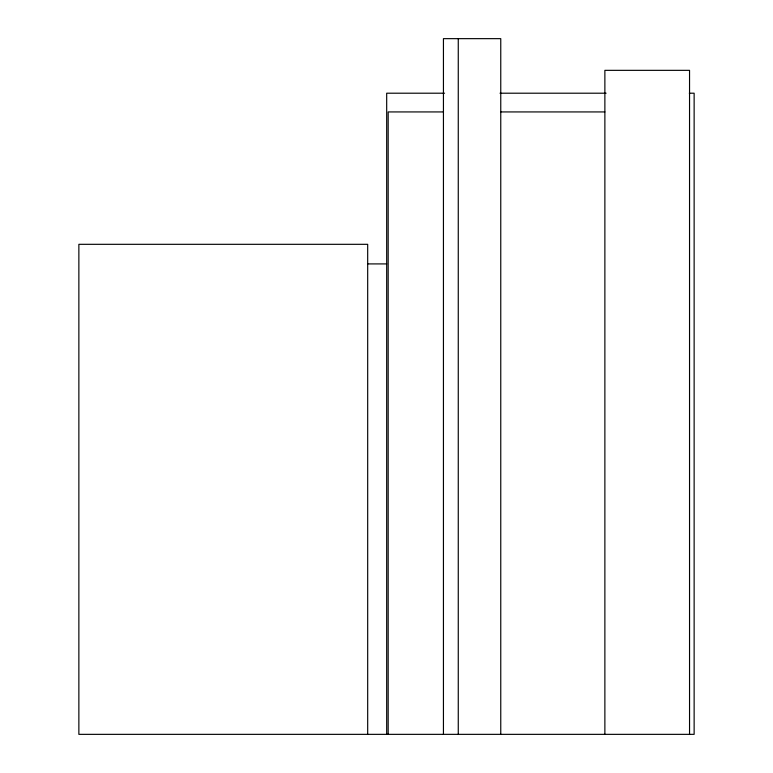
<?xml version="1.0" encoding="UTF-8"?>
<svg xmlns="http://www.w3.org/2000/svg" width="773" height="773" viewBox="0 0 773 773"><rect width="100%" height="100%" fill="white"/><g stroke="black" fill="none" stroke-linecap="round" stroke-linejoin="round"><path stroke-width="1.16" d="M444.552 93.204L386.684 93.204L386.684 734.35M500.015 93.204L606.119 93.204M689.313 93.204L694.135 93.204L694.135 734.35L78.865 734.35L78.865 244.316L367.687 244.316L367.687 734.35M443.441 111.93L388.172 111.93L388.172 734.35M500.759 111.93L604.873 111.93M367.793 263.912L386.684 263.912M689.545 734.35L689.545 70.343L604.873 70.343L604.873 734.35M500.759 734.35L500.759 38.65L443.441 38.65L443.441 734.35M458.263 38.65L458.263 734.35"/></g></svg>
